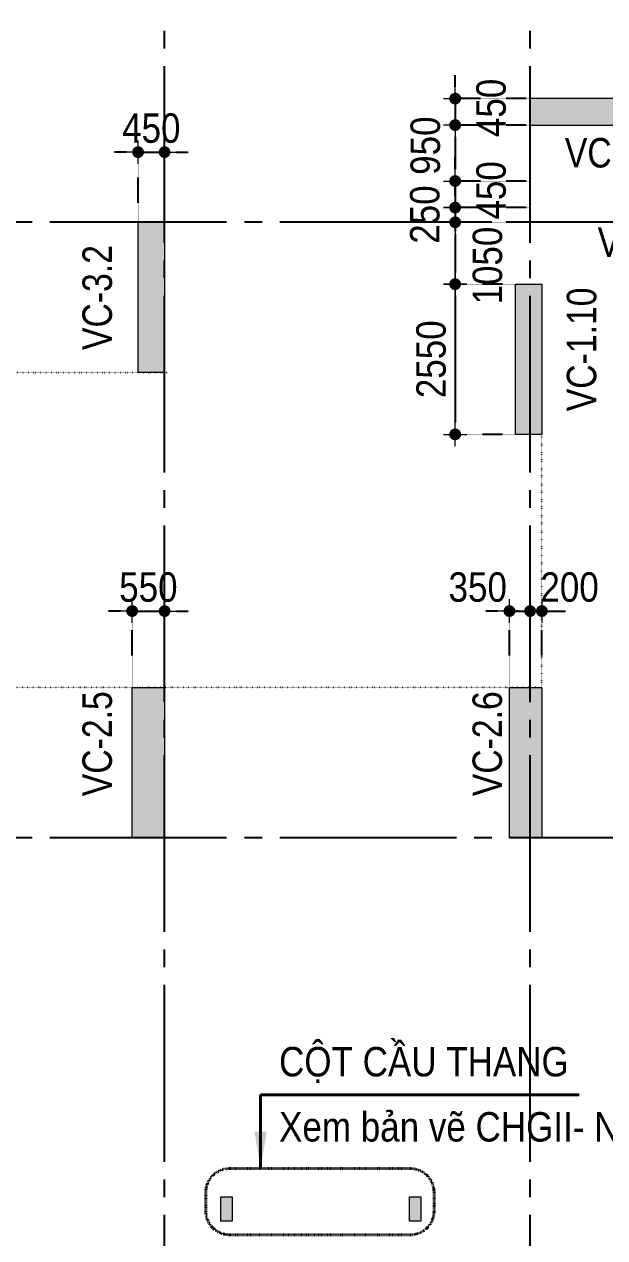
# Model space of a CAD drawing. Header units: millimetres. Extents: x -3973692 to -2843767, y 592734 to 838475.
# Drawn here: x -3880225 to -3870379, y 615443 to 636043 of the extents above; entities that cross this region are included whole.
import ezdxf
from ezdxf.enums import TextEntityAlignment as Align

# ---------------------------------------------------------------- set-up
doc = ezdxf.new("R2010")
doc.units = ezdxf.units.MM
doc.header["$MEASUREMENT"] = 0
doc.header["$PDMODE"] = 3
doc.header["$PDSIZE"] = -20
for name, pattern in [('CHG_XX_Luoi truc$0$MB_Luoi truc$0$Center101', [13, 10, -1, 1, -1]), ('DIVIDE2', [15.875, 6.35, -3.175, 0, -3.175, 0, -3.175]), ('DOT2', [0.125, 0, -0.125]), ('HIDDEN5', [2.8375, 1.25, -1.5875])]:
    doc.linetypes.add(name, pattern=pattern)
doc.layers.get('0').update_dxf_attribs({"lineweight": 9})
doc.layers.get('Defpoints').update_dxf_attribs({"color": 10, "lineweight": 0})
for name, color, linetype, lineweight in [("'S_General_Dim_1", 1, 'Continuous', 18), ("'S_General_Divide_3 Intermediate", 3, 'DIVIDE2', 40), ("'S_General_Text_2_Normal", 2, 'Continuous', 25), ('CHG_XX_Cot_Ham 2$0$NS-Pier-H2', 150, 'Continuous', 13), ('CHG_XX_Cot_Ham 2$0$NS-Pier-H2 @ 1', 150, 'Continuous', 13), ('CHG_XX_Cot_Ham 2$0$NS-Pier-H2 @ 150 VP1', 150, 'Continuous', 13), ('CHG_XX_Cot_Ham 2$0$NS-Pier-H2 @ 150 VP2', 150, 'Continuous', 13), ('CHG_XX_Cot_Ham 2$0$NS-Pier-H2 @ 150 VP3', 150, 'Continuous', 13), ('CHG_XX_Cot_Ham 2$0$NS-Pier-H2 @ 150 VP4', 150, 'Continuous', 13), ('CHG_XX_Cot_Ham 2$0$NS-Pier-H2 @ 150 VP5', 150, 'Continuous', 13), ('CHG_XX_Cot_Ham 2$0$NS-Pier-H2 @ 150 VP6', 150, 'Continuous', 13), ('CHG_XX_Cot_Ham 2$0$NS-Pier-H2 @ 150 VP7', 150, 'Continuous', 13), ('CHG_XX_Cot_Ham 2$0$NS-Pier-H2 @ 150 VP8', 150, 'Continuous', 13), ('CHG_XX_Cot_Ham 2$0$NS-Pier-H2 @ 150 VP9', 150, 'Continuous', 13), ('CHG_XX_Cot_Ham 2$0$NS-Pier-H2 @ 150 VPModel', 150, 'Continuous', 13), ('TEXT', 7, 'Continuous', 15)]:
    doc.layers.add(name, color=color, linetype=linetype, lineweight=lineweight)
doc.layers.add('CHG_XX_Cot_Ham 2$0$NS-Column-H2', color=90, linetype='Continuous', lineweight=13, plot=False)
for name, color, linetype in [('CHG_XX_Luoi truc$0$Grid', 34, 'Continuous'), ('CHG_XX_Luoi truc$0$Grid Line', 251, 'CHG_XX_Luoi truc$0$MB_Luoi truc$0$Center101'), ('dim', 1, 'Continuous')]:
    doc.layers.add(name, color=color, linetype=linetype)
doc.styles.add('arial', font='arial.ttf', dxfattribs={"width": 0.85})
doc.styles.add('CHG_XX_Luoi truc$0$MB_Luoi truc$0$Grid A-F$0$VNI-HelveCB', font='')
doc.styles.add('TTP-HelCon', font='')
doc.styles.get('CHG_XX_Luoi truc$0$MB_Luoi truc$0$Grid A-F$0$VNI-HelveCB').set_extended_font_data('VNI-Helve-Condense', bold=True)
doc.styles.get('TTP-HelCon').set_extended_font_data('VNI-Helve-Condense')
doc.dimstyles.new('200', dxfattribs={"dimscale": 200, "dimtxt": 2.5, "dimasz": 1, "dimexe": 0, "dimexo": 0, "dimgap": 0.75, "dimtad": 1, "dimdec": 0, "dimrnd": 10, "dimzin": 9, "dimdsep": 46, "dimtxsty": 'arial', "dimblk1": 'DIMDOT', "dimblk2": 'DIMDOT', "dimsah": 1, "dimcen": 2, "dimdle": 3, "dimclre": 8, "dimclrt": 2, "dimadec": 0, "dimazin": 0, "dimtfac": 1, "dimtdec": 0, "dimtix": 1, "dimtmove": 2, "dimatfit": 3, "dimldrblk": 'DIMPIJL', "dimfxl": 1, "dimtvp": 1.8, "dimtolj": 1, "dimtzin": 0, "dimarcsym": 0})
doc.dimstyles.new('RHE_50', dxfattribs={"dimscale": 50, "dimtxt": 2.5, "dimasz": 1, "dimexe": 0, "dimexo": 0, "dimgap": 0.75, "dimtad": 1, "dimdec": 0, "dimzin": 9, "dimdsep": 46, "dimtxsty": 'arial', "dimblk1": 'DIMDOT', "dimblk2": 'DIMDOT', "dimsah": 1, "dimcen": 2, "dimdle": 3, "dimclre": 8, "dimclrt": 2, "dimadec": 0, "dimazin": 0, "dimtfac": 1, "dimtdec": 0, "dimtix": 1, "dimtmove": 2, "dimatfit": 3, "dimldrblk": 'DIMPIJL', "dimfxl": 1, "dimtvp": 1.8, "dimtolj": 1, "dimtzin": 0, "dimarcsym": 0})

# ---------------------------------------------------------------- blocks, each defined once
blk = doc.blocks.new('*U3253')
at = {"layer": 'CHG_XX_Cot_Ham 2$0$NS-Pier-H2 @ 1'}
h = blk.add_hatch(color=256, dxfattribs=at)
h.dxf.hatch_style = 1
h.paths.add_polyline_path([(450, 0), (0, 0), (0, -2550), (450, -2550)])
at = {"layer": 'CHG_XX_Cot_Ham 2$0$NS-Pier-H2 @ 150 VP1'}
h = blk.add_hatch(color=256, dxfattribs=at)
h.dxf.hatch_style = 1
h.paths.add_polyline_path([(450, 0), (0, 0), (0, -2550), (450, -2550)])
at = {"layer": 'CHG_XX_Cot_Ham 2$0$NS-Pier-H2 @ 150 VP2'}
h = blk.add_hatch(color=256, dxfattribs=at)
h.dxf.hatch_style = 1
h.paths.add_polyline_path([(450, 0), (0, 0), (0, -2550), (450, -2550)])
at = {"layer": 'CHG_XX_Cot_Ham 2$0$NS-Pier-H2 @ 150 VP3'}
h = blk.add_hatch(color=256, dxfattribs=at)
h.dxf.hatch_style = 1
h.paths.add_polyline_path([(450, 0), (0, 0), (0, -2550), (450, -2550)])
at = {"layer": 'CHG_XX_Cot_Ham 2$0$NS-Pier-H2 @ 150 VP4'}
h = blk.add_hatch(color=256, dxfattribs=at)
h.dxf.hatch_style = 1
h.paths.add_polyline_path([(450, 0), (0, 0), (0, -2550), (450, -2550)])
at = {"layer": 'CHG_XX_Cot_Ham 2$0$NS-Pier-H2 @ 150 VP5'}
h = blk.add_hatch(color=256, dxfattribs=at)
h.dxf.hatch_style = 1
h.paths.add_polyline_path([(450, 0), (0, 0), (0, -2550), (450, -2550)])
at = {"layer": 'CHG_XX_Cot_Ham 2$0$NS-Pier-H2 @ 150 VP6'}
h = blk.add_hatch(color=256, dxfattribs=at)
h.dxf.hatch_style = 1
h.paths.add_polyline_path([(450, 0), (0, 0), (0, -2550), (450, -2550)])
at = {"layer": 'CHG_XX_Cot_Ham 2$0$NS-Pier-H2 @ 150 VP7'}
h = blk.add_hatch(color=256, dxfattribs=at)
h.dxf.hatch_style = 1
h.paths.add_polyline_path([(450, 0), (0, 0), (0, -2550), (450, -2550)])
at = {"layer": 'CHG_XX_Cot_Ham 2$0$NS-Pier-H2 @ 150 VP8'}
h = blk.add_hatch(color=256, dxfattribs=at)
h.dxf.hatch_style = 1
h.paths.add_polyline_path([(450, 0), (0, 0), (0, -2550), (450, -2550)])
at = {"layer": 'CHG_XX_Cot_Ham 2$0$NS-Pier-H2 @ 150 VP9'}
h = blk.add_hatch(color=256, dxfattribs=at)
h.dxf.hatch_style = 1
h.paths.add_polyline_path([(450, 0), (0, 0), (0, -2550), (450, -2550)])
at = {"layer": 'CHG_XX_Cot_Ham 2$0$NS-Pier-H2 @ 150 VPModel'}
h = blk.add_hatch(color=256, dxfattribs=at)
h.dxf.hatch_style = 1
h.paths.add_polyline_path([(450, 0), (0, 0), (0, -2550), (450, -2550)])
blk = doc.blocks.new('CHG_XX_Cot_Ham 2$0$Block A_C450x2250')
at = {"layer": 'CHG_XX_Cot_Ham 2$0$NS-Pier-H2'}
blk.add_lwpolyline([(450, -2550), (0, -2550), (0, 0), (450, 0)], close=True, dxfattribs=at)
blk.add_blockref('*U3253', (0, 0), dxfattribs=at)
blk = doc.blocks.new('*U3256')
at = {"layer": 'CHG_XX_Cot_Ham 2$0$NS-Pier-H2 @ 1'}
h = blk.add_hatch(color=256, dxfattribs=at)
h.dxf.hatch_style = 1
h.paths.add_polyline_path([(550, 0), (0, 0), (0, -2550), (550, -2550)])
at = {"layer": 'CHG_XX_Cot_Ham 2$0$NS-Pier-H2 @ 150 VP1'}
h = blk.add_hatch(color=256, dxfattribs=at)
h.dxf.hatch_style = 1
h.paths.add_polyline_path([(550, 0), (0, 0), (0, -2550), (550, -2550)])
at = {"layer": 'CHG_XX_Cot_Ham 2$0$NS-Pier-H2 @ 150 VP2'}
h = blk.add_hatch(color=256, dxfattribs=at)
h.dxf.hatch_style = 1
h.paths.add_polyline_path([(550, 0), (0, 0), (0, -2550), (550, -2550)])
at = {"layer": 'CHG_XX_Cot_Ham 2$0$NS-Pier-H2 @ 150 VP3'}
h = blk.add_hatch(color=256, dxfattribs=at)
h.dxf.hatch_style = 1
h.paths.add_polyline_path([(550, 0), (0, 0), (0, -2550), (550, -2550)])
at = {"layer": 'CHG_XX_Cot_Ham 2$0$NS-Pier-H2 @ 150 VP4'}
h = blk.add_hatch(color=256, dxfattribs=at)
h.dxf.hatch_style = 1
h.paths.add_polyline_path([(550, 0), (0, 0), (0, -2550), (550, -2550)])
at = {"layer": 'CHG_XX_Cot_Ham 2$0$NS-Pier-H2 @ 150 VP5'}
h = blk.add_hatch(color=256, dxfattribs=at)
h.dxf.hatch_style = 1
h.paths.add_polyline_path([(550, 0), (0, 0), (0, -2550), (550, -2550)])
at = {"layer": 'CHG_XX_Cot_Ham 2$0$NS-Pier-H2 @ 150 VP6'}
h = blk.add_hatch(color=256, dxfattribs=at)
h.dxf.hatch_style = 1
h.paths.add_polyline_path([(550, 0), (0, 0), (0, -2550), (550, -2550)])
at = {"layer": 'CHG_XX_Cot_Ham 2$0$NS-Pier-H2 @ 150 VP7'}
h = blk.add_hatch(color=256, dxfattribs=at)
h.dxf.hatch_style = 1
h.paths.add_polyline_path([(550, 0), (0, 0), (0, -2550), (550, -2550)])
at = {"layer": 'CHG_XX_Cot_Ham 2$0$NS-Pier-H2 @ 150 VP8'}
h = blk.add_hatch(color=256, dxfattribs=at)
h.dxf.hatch_style = 1
h.paths.add_polyline_path([(550, 0), (0, 0), (0, -2550), (550, -2550)])
at = {"layer": 'CHG_XX_Cot_Ham 2$0$NS-Pier-H2 @ 150 VP9'}
h = blk.add_hatch(color=256, dxfattribs=at)
h.dxf.hatch_style = 1
h.paths.add_polyline_path([(550, 0), (0, 0), (0, -2550), (550, -2550)])
at = {"layer": 'CHG_XX_Cot_Ham 2$0$NS-Pier-H2 @ 150 VPModel'}
h = blk.add_hatch(color=256, dxfattribs=at)
h.dxf.hatch_style = 1
h.paths.add_polyline_path([(550, 0), (0, 0), (0, -2550), (550, -2550)])
blk = doc.blocks.new('CHG_XX_Cot_Ham 2$0$550x2550')
at = {"layer": 'CHG_XX_Cot_Ham 2$0$NS-Pier-H2'}
blk.add_lwpolyline([(550, -2550), (0, -2550), (0, 0), (550, 0)], close=True, dxfattribs=at)
blk.add_blockref('*U3256', (0, 0), dxfattribs=at)
blk = doc.blocks.new('*U2841')
at = {"layer": 'CHG_XX_Luoi truc$0$Grid Line'}
blk.add_line((0, 0), (0, 608), dxfattribs=at)
at = {"layer": 'CHG_XX_Luoi truc$0$Grid', "lineweight": -2, "style": 'CHG_XX_Luoi truc$0$MB_Luoi truc$0$Grid A-F$0$VNI-HelveCB'}
for tag, p in [('GRIDSUB', (0, 617)), ('GRID', (0, -9))]:
    blk.add_attdef(tag, text='', height=5, dxfattribs=at).set_placement(p, align=Align.MIDDLE)
blk = doc.blocks.new('*U2843')
at = {"layer": 'CHG_XX_Luoi truc$0$Grid Line'}
blk.add_line((0, 0), (0, 438), dxfattribs=at)
at = {"layer": 'CHG_XX_Luoi truc$0$Grid', "lineweight": -2, "style": 'CHG_XX_Luoi truc$0$MB_Luoi truc$0$Grid A-F$0$VNI-HelveCB'}
for tag, p in [('GRIDSUB', (0, 447)), ('GRID', (0, -9))]:
    blk.add_attdef(tag, text='', height=5, dxfattribs=at).set_placement(p, align=Align.MIDDLE)
blk = doc.blocks.new('CHG_XX_Luoi truc')
at = {"layer": 'CHG_XX_Luoi truc$0$Grid', "xscale": 300, "yscale": 300, "zscale": 300}
for p in [(70650, -12747), (76850, -12747)]:
    blk.add_blockref('*U2841', p, dxfattribs=at)
at = {"layer": 'CHG_XX_Luoi truc$0$Grid', "xscale": 300.0000000000013, "yscale": 300.0000000000013, "zscale": 300.0000000000013, "rotation": 90}
for p in [(110703, 22700), (110703, 12250)]:
    blk.add_blockref('*U2843', p, dxfattribs=at)
blk = doc.blocks.new('CHG_XX_Cot_Ham 2')
at = {"layer": 'CHG_XX_Cot_Ham 2$0$NS-Column-H2'}
h = blk.add_hatch(color=256, dxfattribs=at)
h.dxf.hatch_style = 1
h.paths.add_polyline_path([(71600, 5750), (71800, 5750), (71800, 6150), (71600, 6150)])
h = blk.add_hatch(color=256, dxfattribs=at)
h.dxf.hatch_style = 1
h.paths.add_polyline_path([(74800, 5750), (75000, 5750), (75000, 6150), (74800, 6150)])
at = {"layer": 'CHG_XX_Cot_Ham 2$0$NS-Pier-H2'}
h = blk.add_hatch(color=256, dxfattribs=at)
h.dxf.hatch_style = 1
h.paths.add_polyline_path([(99639.2, 163400), (-10900, 163400), (-10900, 85450), (-300, 85450), (-300, 84050), (32350, 84050), (32350, -9000), (103575.5, -9000), (106050, -6022), (106050, 158254.3)])
h.paths.add_polyline_path([(99533.7, 163100), (105750, 158110.4), (105750, 90450), (105650, 90450), (105750, 90450), (105750, 13850), (105750, 13722.3), (105750, -5913.6), (103434.7, -8700), (93599.8, -8700), (93299.8, -8700), (32650, -8700), (32650, 84350), (0, 84350), (0, 85750), (-10600, 85750), (-10600, 163100), (93600, 163100)], flags=16)
at = {"layer": 'CHG_XX_Cot_Ham 2$0$NS-Column-H2'}
for points in [[(71600, 5750), (71800, 5750), (71800, 6150), (71600, 6150)], [(74800, 5750), (75000, 5750), (75000, 6150), (74800, 6150)]]:
    blk.add_lwpolyline(points, close=True, dxfattribs=at)
at = {"layer": 'CHG_XX_Cot_Ham 2$0$NS-Pier-H2'}
for name, p in [('CHG_XX_Luoi truc', (0, 0)), ('CHG_XX_Cot_Ham 2$0$Block A_C450x2250', (70200, 22700)), ('CHG_XX_Cot_Ham 2$0$Block A_C450x2250', (76600, 21650))]:
    blk.add_blockref(name, p, dxfattribs=at)
at = {"layer": 'CHG_XX_Cot_Ham 2$0$NS-Pier-H2', "xscale": -1, "rotation": 90}
blk.add_blockref('CHG_XX_Cot_Ham 2$0$Block A_C450x2250', (76850, 24800), dxfattribs=at)
at = {"layer": 'Defpoints'}
for p in [(70100, 14800), (76500, 14800)]:
    blk.add_blockref('CHG_XX_Cot_Ham 2$0$550x2550', p, dxfattribs=at)
blk = doc.blocks.new('c')
at = {"layer": 'TEXT', "color": 3, "style": 'TTP-HelCon'}
for s, p in [('VC-1.6', (-22110, 23631)), ('VC-14', (-21553, 22112))]:
    blk.add_text(s, height=500, dxfattribs=at).set_placement(p)
for s, p in [('VC-3.2', (-29793, 20531)), ('VC-1.10', (-21577, 19492)), ('VC-2.5', (-29793, 12957)), ('VC-2.6', (-23176, 12957))]:
    blk.add_text(s, height=500, rotation=90, dxfattribs=at).set_placement(p)
blk = doc.blocks.new('DIMDOT')
for p, q in [((0, -1), (0, 1)), ((1, 0), (-1, 0))]:
    blk.add_line(p, q)
at = {"const_width": 0.5}
blk.add_lwpolyline([(-0.25, 0, 1), (0.25, 0, 1)], format="xyb", close=True, dxfattribs=at)
blk = doc.blocks.new('*D2142')
at = {"layer": "'S_General_Dim_1", "color": 0, "lineweight": -2, "transparency": 16777216}
for p, q in [((-3872916, 633581), (-3872916, 633781)), ((-3872916, 633381), (-3872916, 632931)), ((-3872916, 632731), (-3872916, 632531))]:
    blk.add_line(p, q, dxfattribs=at)
at = {"layer": "'S_General_Dim_1", "color": 8, "linetype": 'HIDDEN5', "lineweight": -2, "transparency": 16777216}
for p, q in [((-3871645, 633381), (-3872916, 633381)), ((-3871645, 632931), (-3872916, 632931))]:
    blk.add_line(p, q, dxfattribs=at)
at = {"layer": 'Defpoints', "color": 0, "transparency": 16777216}
for p in [(-3871645, 633381), (-3872916, 632931), (-3871645, 632931)]:
    blk.add_point(p, dxfattribs=at)
at = {"layer": "'S_General_Dim_1", "color": 0, "lineweight": -2, "transparency": 16777216, "xscale": 200, "yscale": 200, "zscale": 200}
for p, rotation in [((-3872916, 633381), 270), ((-3872916, 632931), 90)]:
    blk.add_blockref('DIMDOT', p, dxfattribs=dict(at, rotation=rotation))
at = {"layer": "'S_General_Dim_1", "color": 2, "transparency": 16777216, "insert": (-3872304, 633223), "char_height": 500, "attachment_point": 5, "rotation": 90, "style": 'arial'}
blk.add_mtext('\\A1;450', dxfattribs=at)
blk = doc.blocks.new('DIMPIJL')
at = {"linetype": 'ByBlock'}
blk.add_solid([(-2.5, 0.417), (-2.5, -0.417), (0, 0)], dxfattribs=at)
blk = doc.blocks.new('*D2143')
at = {"layer": "'S_General_Dim_1", "color": 0, "lineweight": -2, "transparency": 16777216}
for p, q in [((-3872916, 633131), (-3872916, 633331)), ((-3872916, 632931), (-3872916, 632681)), ((-3872916, 632481), (-3872916, 632281))]:
    blk.add_line(p, q, dxfattribs=at)
at = {"layer": "'S_General_Dim_1", "color": 8, "linetype": 'HIDDEN5', "lineweight": -2, "transparency": 16777216}
for p, q in [((-3871645, 632931), (-3872916, 632931)), ((-3871645, 632681), (-3872916, 632681))]:
    blk.add_line(p, q, dxfattribs=at)
at = {"layer": 'Defpoints', "color": 0, "transparency": 16777216}
for p in [(-3871645, 632931), (-3872916, 632681), (-3871645, 632681)]:
    blk.add_point(p, dxfattribs=at)
at = {"layer": "'S_General_Dim_1", "color": 0, "lineweight": -2, "transparency": 16777216, "xscale": 200, "yscale": 200, "zscale": 200}
for p, rotation in [((-3872916, 632931), 270), ((-3872916, 632681), 90)]:
    blk.add_blockref('DIMDOT', p, dxfattribs=dict(at, rotation=rotation))
at = {"layer": "'S_General_Dim_1", "color": 2, "transparency": 16777216, "insert": (-3873429, 632812), "char_height": 500, "attachment_point": 5, "rotation": 90, "style": 'arial'}
blk.add_mtext('\\A1;250', dxfattribs=at)
blk = doc.blocks.new('*D2226')
at = {"layer": "'S_General_Dim_1", "color": 0, "lineweight": -2, "transparency": 16777216}
for p, q in [((-3878495, 633872), (-3878695, 633872)), ((-3878295, 633872), (-3877845, 633872)), ((-3877645, 633872), (-3877445, 633872))]:
    blk.add_line(p, q, dxfattribs=at)
at = {"layer": "'S_General_Dim_1", "color": 8, "linetype": 'HIDDEN5', "lineweight": -2, "transparency": 16777216}
for p, q in [((-3878295, 632681), (-3878295, 633872)), ((-3877845, 632681), (-3877845, 633872))]:
    blk.add_line(p, q, dxfattribs=at)
at = {"layer": 'Defpoints', "color": 0, "transparency": 16777216}
for p in [(-3877845, 633872), (-3878295, 632681), (-3877845, 632681)]:
    blk.add_point(p, dxfattribs=at)
at = {"layer": "'S_General_Dim_1", "color": 0, "lineweight": -2, "transparency": 16777216, "xscale": 200, "yscale": 200, "zscale": 200}
blk.add_blockref('DIMDOT', (-3878295, 633872), dxfattribs=at)
at = {"layer": "'S_General_Dim_1", "color": 0, "lineweight": -2, "transparency": 16777216, "xscale": 200, "yscale": 200, "zscale": 200, "rotation": 180}
blk.add_blockref('DIMDOT', (-3877845, 633872), dxfattribs=at)
at = {"layer": "'S_General_Dim_1", "color": 2, "transparency": 16777216, "insert": (-3878070, 634277), "char_height": 500, "attachment_point": 5, "style": 'arial'}
blk.add_mtext('\\A1;450', dxfattribs=at)
blk = doc.blocks.new('*D2106')
at = {"layer": "'S_General_Dim_1", "color": 0, "lineweight": -2, "transparency": 16777216}
for p, q in [((-3878595, 626081), (-3878795, 626081)), ((-3878395, 626081), (-3877845, 626081)), ((-3877645, 626081), (-3877445, 626081))]:
    blk.add_line(p, q, dxfattribs=at)
at = {"layer": "'S_General_Dim_1", "color": 8, "linetype": 'HIDDEN5', "lineweight": -2, "transparency": 16777216}
for p, q in [((-3878395, 624781), (-3878395, 626081)), ((-3877845, 624781), (-3877845, 626081))]:
    blk.add_line(p, q, dxfattribs=at)
at = {"layer": 'Defpoints', "color": 0, "transparency": 16777216}
for p in [(-3877845, 626081), (-3878395, 624781), (-3877845, 624781)]:
    blk.add_point(p, dxfattribs=at)
at = {"layer": "'S_General_Dim_1", "color": 0, "lineweight": -2, "transparency": 16777216, "xscale": 200, "yscale": 200, "zscale": 200}
blk.add_blockref('DIMDOT', (-3878395, 626081), dxfattribs=at)
at = {"layer": "'S_General_Dim_1", "color": 0, "lineweight": -2, "transparency": 16777216, "xscale": 200, "yscale": 200, "zscale": 200, "rotation": 180}
blk.add_blockref('DIMDOT', (-3877845, 626081), dxfattribs=at)
at = {"layer": "'S_General_Dim_1", "color": 2, "transparency": 16777216, "insert": (-3878120, 626486), "char_height": 500, "attachment_point": 5, "style": 'arial'}
blk.add_mtext('\\A1;550', dxfattribs=at)
blk = doc.blocks.new('*D2107')
at = {"layer": "'S_General_Dim_1", "color": 0, "lineweight": -2, "transparency": 16777216}
for p, q in [((-3872195, 626081), (-3872395, 626081)), ((-3871995, 626081), (-3871645, 626081)), ((-3871445, 626081), (-3871245, 626081))]:
    blk.add_line(p, q, dxfattribs=at)
at = {"layer": "'S_General_Dim_1", "color": 8, "linetype": 'HIDDEN5', "lineweight": -2, "transparency": 16777216}
for p, q in [((-3871995, 624781), (-3871995, 626081)), ((-3871645, 624781), (-3871645, 626081))]:
    blk.add_line(p, q, dxfattribs=at)
at = {"layer": 'Defpoints', "color": 0, "transparency": 16777216}
for p in [(-3871645, 626081), (-3871995, 624781), (-3871645, 624781)]:
    blk.add_point(p, dxfattribs=at)
at = {"layer": "'S_General_Dim_1", "color": 0, "lineweight": -2, "transparency": 16777216, "xscale": 200, "yscale": 200, "zscale": 200}
blk.add_blockref('DIMDOT', (-3871995, 626081), dxfattribs=at)
at = {"layer": "'S_General_Dim_1", "color": 0, "lineweight": -2, "transparency": 16777216, "xscale": 200, "yscale": 200, "zscale": 200, "rotation": 180}
blk.add_blockref('DIMDOT', (-3871645, 626081), dxfattribs=at)
at = {"layer": "'S_General_Dim_1", "color": 2, "transparency": 16777216, "insert": (-3872533, 626486), "char_height": 500, "attachment_point": 5, "style": 'arial'}
blk.add_mtext('\\A1;350', dxfattribs=at)
blk = doc.blocks.new('*D2108')
at = {"layer": "'S_General_Dim_1", "color": 0, "lineweight": -2, "transparency": 16777216}
for p, q in [((-3871845, 626081), (-3872045, 626081)), ((-3871645, 626081), (-3871445, 626081)), ((-3871245, 626081), (-3871045, 626081))]:
    blk.add_line(p, q, dxfattribs=at)
at = {"layer": "'S_General_Dim_1", "color": 8, "linetype": 'HIDDEN5', "lineweight": -2, "transparency": 16777216}
for p, q in [((-3871645, 624781), (-3871645, 626081)), ((-3871445, 624781), (-3871445, 626081))]:
    blk.add_line(p, q, dxfattribs=at)
at = {"layer": 'Defpoints', "color": 0, "transparency": 16777216}
for p in [(-3871445, 626081), (-3871645, 624781), (-3871445, 624781)]:
    blk.add_point(p, dxfattribs=at)
at = {"layer": "'S_General_Dim_1", "color": 0, "lineweight": -2, "transparency": 16777216, "xscale": 200, "yscale": 200, "zscale": 200}
blk.add_blockref('DIMDOT', (-3871645, 626081), dxfattribs=at)
at = {"layer": "'S_General_Dim_1", "color": 0, "lineweight": -2, "transparency": 16777216, "xscale": 200, "yscale": 200, "zscale": 200, "rotation": 180}
blk.add_blockref('DIMDOT', (-3871445, 626081), dxfattribs=at)
at = {"layer": "'S_General_Dim_1", "color": 2, "transparency": 16777216, "insert": (-3870975, 626486), "char_height": 500, "attachment_point": 5, "style": 'arial'}
blk.add_mtext('\\A1;200', dxfattribs=at)
blk = doc.blocks.new('*D2109')
at = {"layer": "'S_General_Dim_1", "color": 8, "linetype": 'HIDDEN5', "lineweight": -2, "transparency": 16777216}
for p, q in [((-3871645, 632681), (-3872916, 632681)), ((-3871845, 631631), (-3872916, 631631))]:
    blk.add_line(p, q, dxfattribs=at)
at = {"layer": "'S_General_Dim_1", "color": 0, "lineweight": -2, "transparency": 16777216}
blk.add_line((-3872916, 632481), (-3872916, 631831), dxfattribs=at)
at = {"layer": 'Defpoints', "color": 0, "transparency": 16777216}
for p in [(-3871645, 632681), (-3872916, 631631), (-3871845, 631631)]:
    blk.add_point(p, dxfattribs=at)
at = {"layer": "'S_General_Dim_1", "color": 0, "lineweight": -2, "transparency": 16777216, "xscale": 200, "yscale": 200, "zscale": 200}
for p, rotation in [((-3872916, 632681), 90), ((-3872916, 631631), 270)]:
    blk.add_blockref('DIMDOT', p, dxfattribs=dict(at, rotation=rotation))
at = {"layer": "'S_General_Dim_1", "color": 2, "transparency": 16777216, "insert": (-3872366, 631946), "char_height": 500, "attachment_point": 5, "rotation": 90, "style": 'arial'}
blk.add_mtext('\\A1;1050', dxfattribs=at)
blk = doc.blocks.new('*D2110')
at = {"layer": "'S_General_Dim_1", "color": 8, "linetype": 'HIDDEN5', "lineweight": -2, "transparency": 16777216}
for p, q in [((-3871845, 631631), (-3872916, 631631)), ((-3871845, 629081), (-3872916, 629081))]:
    blk.add_line(p, q, dxfattribs=at)
at = {"layer": "'S_General_Dim_1", "color": 0, "lineweight": -2, "transparency": 16777216}
blk.add_line((-3872916, 631431), (-3872916, 629281), dxfattribs=at)
at = {"layer": 'Defpoints', "color": 0, "transparency": 16777216}
for p in [(-3871845, 631631), (-3872916, 629081), (-3871845, 629081)]:
    blk.add_point(p, dxfattribs=at)
at = {"layer": "'S_General_Dim_1", "color": 0, "lineweight": -2, "transparency": 16777216, "xscale": 200, "yscale": 200, "zscale": 200}
for p, rotation in [((-3872916, 631631), 90), ((-3872916, 629081), 270)]:
    blk.add_blockref('DIMDOT', p, dxfattribs=dict(at, rotation=rotation))
at = {"layer": "'S_General_Dim_1", "color": 2, "transparency": 16777216, "insert": (-3873322, 630356), "char_height": 500, "attachment_point": 5, "rotation": 90, "style": 'arial'}
blk.add_mtext('\\A1;2550', dxfattribs=at)
blk = doc.blocks.new('*D2765')
at = {"layer": "'S_General_Dim_1", "color": 8, "linetype": 'HIDDEN5', "lineweight": -2, "transparency": 16777216}
for p, q in [((-3871645, 634331), (-3872916, 634331)), ((-3871645, 633381), (-3872916, 633381))]:
    blk.add_line(p, q, dxfattribs=at)
at = {"layer": "'S_General_Dim_1", "color": 0, "lineweight": -2, "transparency": 16777216}
blk.add_line((-3872916, 634131), (-3872916, 633581), dxfattribs=at)
at = {"layer": 'Defpoints', "color": 0, "transparency": 16777216}
for p in [(-3871645, 634331), (-3872916, 633381), (-3871645, 633381)]:
    blk.add_point(p, dxfattribs=at)
at = {"layer": "'S_General_Dim_1", "color": 0, "lineweight": -2, "transparency": 16777216, "xscale": 200, "yscale": 200, "zscale": 200}
for p, rotation in [((-3872916, 634331), 90), ((-3872916, 633381), 270)]:
    blk.add_blockref('DIMDOT', p, dxfattribs=dict(at, rotation=rotation))
at = {"layer": "'S_General_Dim_1", "color": 2, "transparency": 16777216, "insert": (-3873420, 633982), "char_height": 500, "attachment_point": 5, "rotation": 90, "style": 'arial'}
blk.add_mtext('\\A1;950', dxfattribs=at)
blk = doc.blocks.new('*D2766')
at = {"layer": "'S_General_Dim_1", "color": 0, "lineweight": -2, "transparency": 16777216}
for p, q in [((-3872916, 634981), (-3872916, 635181)), ((-3872916, 634781), (-3872916, 634331)), ((-3872916, 634131), (-3872916, 633931))]:
    blk.add_line(p, q, dxfattribs=at)
at = {"layer": "'S_General_Dim_1", "color": 8, "linetype": 'HIDDEN5', "lineweight": -2, "transparency": 16777216}
for p, q in [((-3871645, 634781), (-3872916, 634781)), ((-3871645, 634331), (-3872916, 634331))]:
    blk.add_line(p, q, dxfattribs=at)
at = {"layer": 'Defpoints', "color": 0, "transparency": 16777216}
for p in [(-3871645, 634781), (-3872916, 634331), (-3871645, 634331)]:
    blk.add_point(p, dxfattribs=at)
at = {"layer": "'S_General_Dim_1", "color": 0, "lineweight": -2, "transparency": 16777216, "xscale": 200, "yscale": 200, "zscale": 200}
for p, rotation in [((-3872916, 634781), 270), ((-3872916, 634331), 90)]:
    blk.add_blockref('DIMDOT', p, dxfattribs=dict(at, rotation=rotation))
at = {"layer": "'S_General_Dim_1", "color": 2, "transparency": 16777216, "insert": (-3872304, 634623), "char_height": 500, "attachment_point": 5, "rotation": 90, "style": 'arial'}
blk.add_mtext('\\A1;450', dxfattribs=at)
blk = doc.blocks.new('CT')
at = {"layer": "'S_General_Divide_3 Intermediate", "ltscale": 0.5}
blk.add_lwpolyline([(75221, 6236), (75221, 5913, -0.414214), (74821, 5513), (71750, 5513, -0.414214), (71350, 5913), (71350, 6236, -0.414214), (71750, 6636), (74821, 6636, -0.414214)], format="xyb", close=True, dxfattribs=at)
at = {"layer": "'S_General_Text_2_Normal", "ltscale": 1500, "style": 'arial', "width": 0.85}
for s, p in [('CỘT CẦU THANG', (72592, 8701)), ('Xem bản vẽ CHGII- NS-DD-C-G-ST-08', (72592, 7595))]:
    blk.add_text(s, height=500, dxfattribs=at).set_placement(p, align=Align.TOP_LEFT)
at = {"layer": "'S_General_Dim_1", "color": 1}
blk.add_leader([(72279, 6636), (72279, 7886), (77681, 7886)], dimstyle='RHE_50', override={"dimasz": 5}, dxfattribs=at)

msp = doc.modelspace()

# ---------------------------------------------------------------- linework, layer by layer
at = {"layer": 'dim', "linetype": 'DOT2', "ltscale": 10}
for p, q in [((-3887295.2, 630131), (-3877795.2, 630131)), ((-3871445.2, 624781), (-3871445.2, 629081)), ((-3871495.2, 624781), (-3885644.2, 624781))]:
    msp.add_line(p, q, dxfattribs=at)

# ---------------------------------------------------------------- block references
at = {"layer": "'S_General_Divide_3 Intermediate"}
for name in ['CHG_XX_Cot_Ham 2', 'CT']:
    msp.add_blockref(name, (-3948495.2, 609981), dxfattribs=at)
at = {"layer": 'TEXT'}
msp.add_blockref('c', (-3848945.2, 609981), dxfattribs=at)

# ---------------------------------------------------------------- dimensions: what is measured, and where the dimension line sits
at = {"layer": "'S_General_Dim_1"}
for base, p1, p2, picture, middle in [((-3872916.4, 634331), (-3871645.2, 634781), (-3871645.2, 634331), '*D2766', (-3872303.8, 634623)), ((-3872916.4, 633381), (-3871645.2, 634331), (-3871645.2, 633381), '*D2765', (-3873420.5, 633981.9)), ((-3872916.4, 632931), (-3871645.2, 633381), (-3871645.2, 632931), '*D2142', (-3872303.8, 633223)), ((-3872916.4, 632681), (-3871645.2, 632931), (-3871645.2, 632681), '*D2143', (-3873429.4, 632812.2)), ((-3872916.4, 631631), (-3871645.2, 632681), (-3871845.2, 631631), '*D2109', (-3872366.3, 631946.1))]:
    dim = msp.add_linear_dim(base=base, p1=p1, p2=p2, angle=90, dimstyle='200', dxfattribs=at)
    dim.commit()
    dim.dimension.update_dxf_attribs({"geometry": picture, "text_midpoint": middle, "dimtype": 160})
for base, p1, p2, picture, middle in [((-3877845.2, 633872.1), (-3878295.2, 632681), (-3877845.2, 632681), '*D2226', (-3878070.2, 634277.4)), ((-3877845.2, 626080.6), (-3878395.2, 624781), (-3877845.2, 624781), '*D2106', (-3878120.2, 626485.8))]:
    dim = msp.add_linear_dim(base=base, p1=p1, p2=p2, dimstyle='200', dxfattribs=at)
    dim.commit()
    dim.dimension.update_dxf_attribs({"geometry": picture, "text_midpoint": middle})
dim = msp.add_linear_dim(base=(-3872916.4, 629081), p1=(-3871845.2, 631631), p2=(-3871845.2, 629081), angle=90, dimstyle='200', dxfattribs=at)
dim.commit()
dim.dimension.update_dxf_attribs({"geometry": '*D2110', "text_midpoint": (-3873321.6, 630356)})
for base, p1, p2, picture, middle in [((-3871645.2, 626080.6), (-3871995.2, 624781), (-3871645.2, 624781), '*D2107', (-3872533.1, 626485.8)), ((-3871445.2, 626080.6), (-3871645.2, 624781), (-3871445.2, 624781), '*D2108', (-3870975.1, 626485.8))]:
    dim = msp.add_linear_dim(base=base, p1=p1, p2=p2, dimstyle='200', dxfattribs=at)
    dim.commit()
    dim.dimension.update_dxf_attribs({"geometry": picture, "text_midpoint": middle, "dimtype": 160})

doc.saveas('drawing.dxf')
